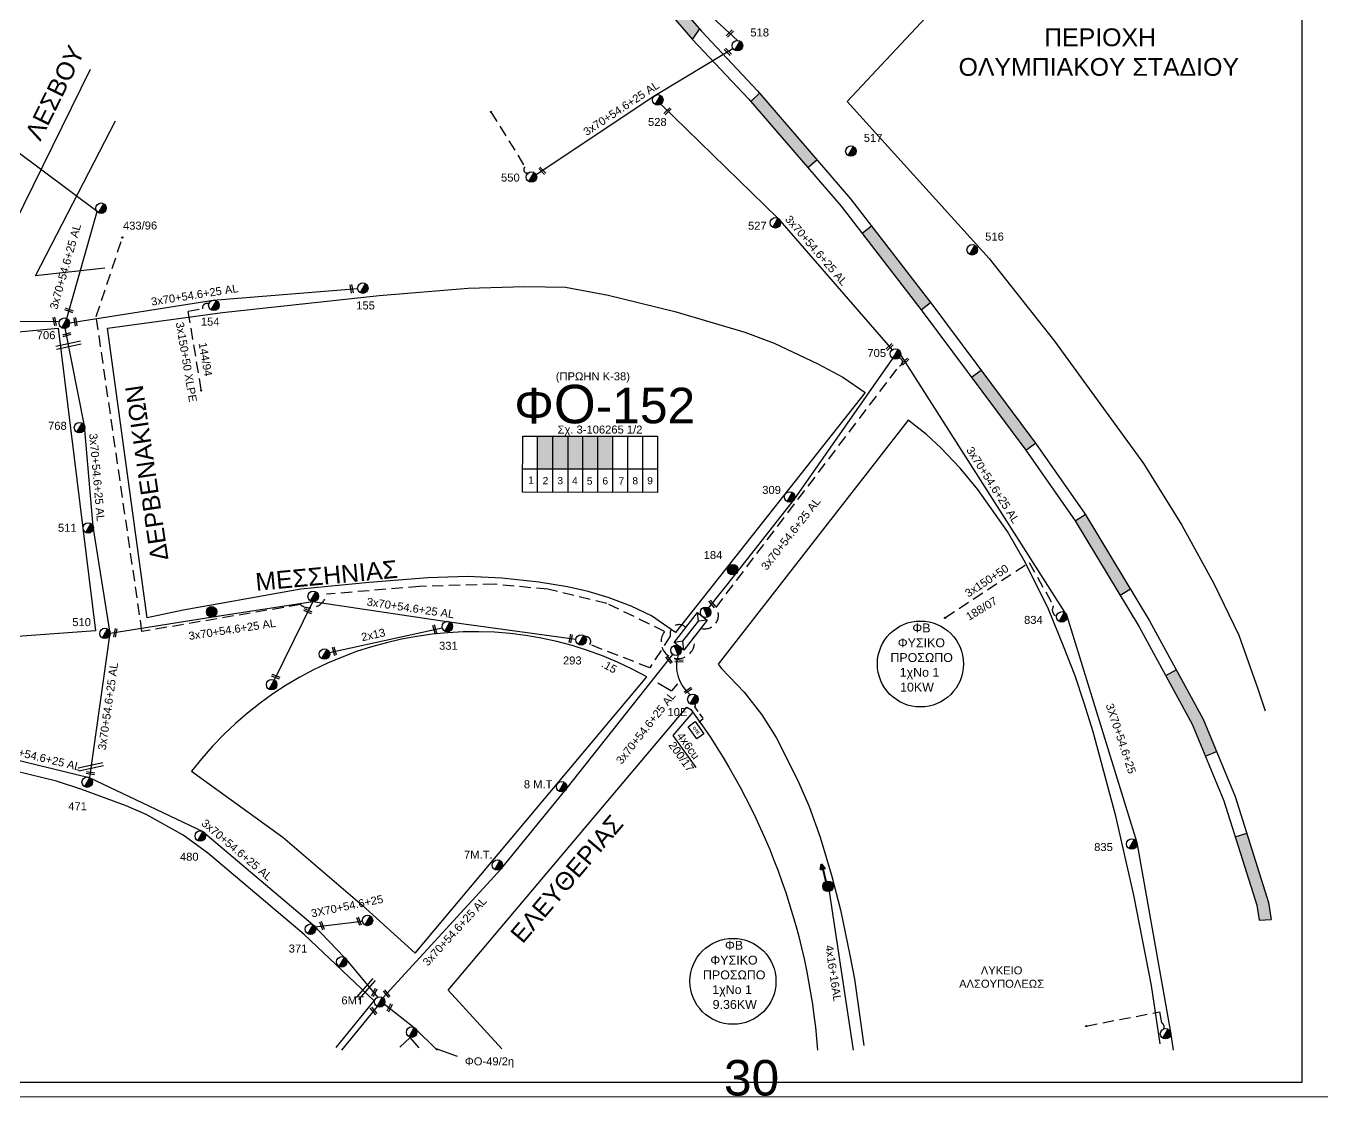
# Model space of a CAD drawing. Header units: millimetres. Extents: x 864 to 3062, y 833 to 2619.
# Drawn here: x 2609.6 to 2901.2, y 841.5 to 1082.6 of the extents above; entities that cross this region are included whole.
import ezdxf
from ezdxf.enums import TextEntityAlignment as Align

# ---------------------------------------------------------------- set-up
doc = ezdxf.new("R2010")
doc.units = ezdxf.units.MM
doc.linetypes.add('DASHED', pattern=[19.05, 12.7, -6.35])
for name, color, linetype, lineweight in [('.15AL', 7, 'Continuous', 30), ('2x13', 7, 'Continuous', 30), ('3x150+35', 7, 'DASHED', 30), ('3x150+50', 7, 'Continuous', 30), ('3x150+50 XLPE', 7, 'SYN_LINE', 30), ('3x70+54.6+25 AL', 7, 'SYN_LINE', 30), ('4x16+16AL', 7, 'Continuous', 30), ('4x50+16AL', 7, 'Continuous', 30), ('text διευθύνσεων', 250, 'Continuous', 30), ('Υπόβαθρο ΔΕΗ', 7, 'Continuous', 30)]:
    doc.layers.add(name, color=color, linetype=linetype, lineweight=lineweight)
for name, color, linetype in [('Pillar OTE', 7, 'Continuous'), ('TEXT ΚΑΛΩΔΙΩΝ', 7, 'Continuous'), ('Άγνωστα', 7, 'Continuous'), ('ΑΓΝΩΣΤΟ ΕΝΑΕΡΙΟ ΚΑΛΩΔΙΟ', 7, 'Continuous'), ('ΑΓΝΩΣΤΟ ΥΠΟΓΕΙΟ ΚΑΛΩΔΙΟ', 7, 'DASHED'), ('Επίτονοι', 7, 'Continuous'), ('Επιγραφές - Σχήματα', 7, 'Continuous'), ('Καλώδια ΧΤ   3x150AL+50CU', 7, 'DASHED'), ('Μηχανική τομή', 7, 'Continuous'), ('Στύλος Ξύλινος', 7, 'Continuous'), ('Στύλος Ξύλινος @ 1', 7, 'Continuous'), ('Στύλος ΦΜ', 7, 'Continuous'), ('Στύλος ΦΜ @ 1', 7, 'Continuous'), ('Συνδέσεις', 7, 'Continuous'), ('Συνεστραμμένα ΧΤ   3x70+54.6+25 AL', 7, 'SYN_LINE'), ('Τομή', 7, 'Continuous'), ('Υποσταθμός εναέριος 2 στύλων', 7, 'Continuous'), ('Υποσταθμός πόλεως', 7, 'Continuous'), ('Υπόγεια καλώδια Παροχών ΧΤ   .15', 7, 'DASHED'), ('Υπόγεια καλώδια Παροχών ΧΤ   4x50AL', 7, 'DASHED'), ('Υπόγεια καλώδια Παροχών ΧΤ   4x6', 7, 'DASHED')]:
    doc.layers.add(name, color=color, linetype=linetype)
doc.styles.add('arial', font='arial.ttf')
doc.styles.get("Standard").update_dxf_attribs({"font": 'arial.ttf'})
doc.linetypes.add('SYN_LINE', pattern='A,0.5,-0.0001,["/\\/\\/\\/",Standard,S=0.1,R=0,X=0,Y=-0.05],-0.25', length=0.7501)
doc.dimstyles.new('ISO-25', dxfattribs={"dimtxt": 2.5, "dimasz": 2.5, "dimexe": 1.25, "dimexo": 0.625, "dimtad": 1, "dimtxsty": 'Standard', "dimcen": 2.5, "dimadec": 0, "dimazin": 0, "dimtfac": 1, "dimtmove": 0, "dimatfit": 3, "dimfxl": 1, "dimarcsym": 0})

# ---------------------------------------------------------------- blocks, each defined once
blk = doc.blocks.new('ΥΠΑΡΧΩΝ ΞΥΛΙΝΟΣ ΣΤΥΛΟΣ')
at = {"layer": 'Στύλος Ξύλινος'}
h = blk.add_hatch(color=7, dxfattribs=at)
h.paths.add_polyline_path([(-2.62, 0, 0.270008), (-1.29, -2.28), (1.3, 2.27, 0.576266)])
h.paths.add_polyline_path([(-1.29, -2.28, 0.574793), (2.62, 0, 0.268822), (1.3, 2.27)])
at = {"layer": 'Στύλος Ξύλινος', "color": 7}
blk.add_line((-1.29, -2.28), (1.3, 2.27), dxfattribs=at)
blk.add_circle((0, 0), 2.62, dxfattribs=at)
at = {"layer": 'Στύλος Ξύλινος', "flags": 4}
for tag, p in [('ΑΡΙΘΜΟΣ', (-4.91, 8.6)), ('ΤΥΠΟΣ', (-4.85, 3.39))]:
    blk.add_attdef(tag, p, '', height=4, dxfattribs=at)
blk = doc.blocks.new('ΥΠΑΡΧΩΝ ΤΣΙΜΕΝΤΕΝΙΟΣ ΣΤΥΛΟΣ')
at = {"layer": 'Στύλος ΦΜ'}
blk.add_hatch(color=7, dxfattribs=at).paths.add_polyline_path([(-1.29, -2.28, 0.574793), (2.62, 0, 0.268822), (1.3, 2.27)])
at = {"layer": 'Στύλος ΦΜ', "color": 7}
blk.add_line((-1.29, -2.28), (1.3, 2.27), dxfattribs=at)
blk.add_circle((0, 0), 2.62, dxfattribs=at)
at = {"layer": 'Στύλος ΦΜ', "flags": 4}
for tag, p in [('ΤΥΠΟΣ', (-4.91, 3.03)), ('ΑΡΙΘΜΟΣ', (-4.68, 8.05))]:
    blk.add_attdef(tag, p, '', height=4, dxfattribs=at)
blk = doc.blocks.new('ΥΠΟΣΤΑΘΜΟΣ ΕΝΑΕΡΙΟΣ ΕΠΙ 2 ΣΤΥΛΩΝ')
at = {"layer": 'Υποσταθμός εναέριος 2 στύλων', "linetype": 'Continuous'}
for points in [[(-11.97, -2.11, 0.574793), (-8.45, -0.07, 0.268822), (-9.64, 1.98)], [(9.68, -2.15, 0.574793), (13.19, -0.1, 0.268822), (12.01, 1.95)]]:
    blk.add_hatch(color=256, dxfattribs=at).paths.add_polyline_path(points)
for p, q in [((-11.97, -2.11), (-9.64, 1.98)), ((9.68, -2.15), (12.01, 1.95))]:
    blk.add_line(p, q, dxfattribs=at)
for centre in [(-10.81, -0.07), (10.84, -0.1)]:
    blk.add_circle(centre, 2.36, dxfattribs=at)
at = {"layer": 'Υποσταθμός πόλεως', "linetype": 'Continuous', "ltscale": 40}
blk.add_lwpolyline([(-8.57, 2.82), (8.57, 2.82), (8.57, -2.82), (-8.57, -2.82)], close=True, dxfattribs=at)
for points in [[(-5.75, 0), (-8.57, 2.82)], [(-8.57, -2.82), (-5.75, 0)], [(-5.75, 0), (5.75, 0)], [(5.75, 0), (8.57, 2.82)], [(8.57, -2.82), (5.75, 0)]]:
    blk.add_lwpolyline(points, dxfattribs=at)
at = {"layer": 'Υποσταθμός εναέριος 2 στύλων', "ltscale": 40, "flags": 1}
for tag, p in [('ΜΕΤΑΣΧΗΜΑΤΙΣΜΟΣ', (14.09, 2.51)), ('ΙΣΧΥΣ', (14.07, -0.28)), ('ΑΡΙΘΜΟΣ', (14.19, -3))]:
    blk.add_attdef(tag, p, '', height=1.8, dxfattribs=at)
blk = doc.blocks.new('ΜΗΧΑΝΙΚΗ ΤΟΜΗ')
at = {"layer": 'Μηχανική τομή', "ltscale": 40}
for p, q in [((-1.9, 0.8), (5.7, 0.8)), ((-1.9, -0.8), (5.7, -0.8))]:
    blk.add_line(p, q, dxfattribs=at)
blk = doc.blocks.new('ΤΟΜΗ')
at = {"layer": 'Τομή', "ltscale": 40}
for p, q in [((-5.7, 0), (17.1, 0)), ((-5.7, -2.8), (17.1, -2.8))]:
    blk.add_line(p, q, dxfattribs=at)
blk = doc.blocks.new('ΕΠΙΤΟΝΟΣ')
at = {"layer": 'Επίτονοι', "lineweight": 40, "ltscale": 40}
blk.add_hatch(color=256, dxfattribs=at).paths.add_polyline_path([(-1.13, 6.47), (0, 9.1), (1.13, 6.47)])
for p, q in [((-1.13, 6.47), (0, 9.1)), ((0, 9.1), (1.13, 6.47)), ((1.13, 6.47), (-1.13, 6.47)), ((-1.13, 6.47), (0, 6.47)), ((0, 6.47), (0, 0))]:
    blk.add_line(p, q, dxfattribs=at)
blk = doc.blocks.new('_ΣΥΝΔΕΣΗ')
at = {"layer": 'Συνδέσεις', "linetype": 'SYN_LINE', "ltscale": 40}
blk.add_hatch(color=256, dxfattribs=at).paths.add_polyline_path([(0.5, 0, 1), (-0.5, 0, 1)])
at = {"layer": 'Συνδέσεις'}
blk.add_circle((0, 0), 0.5, dxfattribs=at)
blk = doc.blocks.new('PILLAR ΟΤΕ')
at = {"layer": 'Pillar OTE', "ltscale": 40}
blk.add_lwpolyline([(-3.31, 2.02), (3.39, 2.02), (3.39, -1.99), (-3.31, -1.99)], close=True, dxfattribs=at)
at = {"layer": 'Pillar OTE', "insert": (-1.81, 0.71), "char_height": 1.3575, "width": 109.961, "attachment_point": 1}
blk.add_mtext('{\\fArial|b1|i0|c161|p34;OTE}', dxfattribs=at)

msp = doc.modelspace()

# ---------------------------------------------------------------- hatches: boundary and pattern name
at = {"layer": 'Καλώδια ΧΤ   3x150AL+50CU', "linetype": 'DASHED', "lineweight": -3, "ltscale": 0.2}
h = msp.add_hatch(color=2, dxfattribs=at)
h.dxf.hatch_style = 1
h.paths.add_polyline_path([(2728.1, 990.3), (2724.66, 990.3), (2724.66, 982.94), (2728.1, 982.93)])
h = msp.add_hatch(color=27, dxfattribs=at)
h.dxf.hatch_style = 1
h.paths.add_polyline_path([(2728.1, 982.93), (2731.54, 982.93), (2731.54, 990.3), (2728.1, 990.3)])
h = msp.add_hatch(color=5, dxfattribs=at)
h.dxf.hatch_style = 1
h.paths.add_polyline_path([(2734.84, 990.3), (2731.54, 990.3), (2731.54, 982.93), (2734.84, 982.93)])
h = msp.add_hatch(color=1, dxfattribs=at)
h.dxf.hatch_style = 1
h.paths.add_polyline_path([(2738.14, 990.29), (2734.84, 990.29), (2734.84, 982.93), (2738.14, 982.92)])
h = msp.add_hatch(color=6, dxfattribs=at)
h.dxf.hatch_style = 1
h.paths.add_polyline_path([(2741.52, 990.29), (2738.23, 990.29), (2738.23, 982.92), (2741.52, 982.92)])
at = {"layer": 'Υπόβαθρο ΔΕΗ', "lineweight": -3}
h = msp.add_hatch(color=256, dxfattribs=at)
h.paths.add_polyline_path([(2774.62, 1067.48), (2772.65, 1065.63), (2785.49, 1050.73), (2787.54, 1052.5)])
h.paths.add_polyline_path([(2759.55, 1079.59), (2761.11, 1081.91), (2748.11, 1096.96), (2746.07, 1095.19)])
h.paths.add_polyline_path([(2724.55, 1124.05), (2722.66, 1126.22), (2720.62, 1124.44), (2722.51, 1122.27), (2733.55, 1109.7), (2735.59, 1111.49)])
h.paths.add_polyline_path([(2707.69, 1139.15), (2709.75, 1140.9), (2696.96, 1155.9), (2696.92, 1155.94), (2694.94, 1154.1)])
h.paths.add_polyline_path([(2670.93, 1185.64), (2667.88, 1185.09), (2681.13, 1168.97), (2683.23, 1170.69), (2683.17, 1170.75)])
h = msp.add_hatch(color=256, dxfattribs=at)
h.paths.add_polyline_path([(2847.9, 972.62), (2845.59, 971.22), (2855.72, 954.49), (2858.04, 955.89)])
h.paths.add_polyline_path([(2824.45, 1005.14), (2822.28, 1003.53), (2834.49, 987.13), (2836.66, 988.74)])
h.paths.add_polyline_path([(2799.82, 1037.61), (2797.68, 1035.96), (2810.97, 1018.72), (2813.11, 1020.37)])
h = msp.add_hatch(color=256, dxfattribs=at)
h.paths.add_polyline_path([(2886.48, 884.75), (2886.99, 881.36), (2889.7, 881.52), (2889.12, 885.36), (2884.2, 900.95), (2881.62, 900.13)])
h.paths.add_polyline_path([(2871.97, 925.44), (2874.93, 918.26), (2877.43, 919.29), (2874.42, 926.6), (2868.37, 937.71), (2866, 936.42)])

# ---------------------------------------------------------------- linework, layer by layer
at = {"layer": '.15AL', "color": 27, "linetype": 'DASHED', "lineweight": -3, "ltscale": 0.2}
msp.add_lwpolyline([(2758, 947.25, 0.774205), (2754.55, 945.26), (2749.91, 938.16), (2736.41, 943.39, 0.673563), (2735.41, 945.15, -0.847949)], format="xyb", dxfattribs=at)
at = {"lineweight": -3, "ltscale": 0.2}
for centre in [(2810.8, 939.01), (2768.64, 867.59)]:
    msp.add_circle(centre, 9.67, dxfattribs=at)
at = {"layer": '2x13', "color": 27, "lineweight": -3, "ltscale": 0.2}
msp.add_lwpolyline([(2677.88, 941.57), (2703.23, 947.18)], dxfattribs=at)
at = {"layer": '3x150+35', "color": 1, "linetype": 'DASHED', "lineweight": -3, "ltscale": 0.2}
msp.add_lwpolyline([(2761.41, 947.05, 0.709909), (2764.83, 951.75), (2806.09, 1006.11, 0.871657), (2805.92, 1007.86, 12886.859067)], format="xyb", dxfattribs=at)
at = {"layer": '3x150+50', "color": 6, "linetype": 'DASHED', "lineweight": -3, "ltscale": 0.2}
msp.add_lwpolyline([(2816.33, 949.4), (2835.26, 961.87), (2840.75, 952.07, 0.468784), (2841.42, 949.73, 0.954167)], format="xyb", dxfattribs=at)
at = {"layer": '3x150+50 XLPE', "color": 133, "linetype": 'DASHED', "lineweight": -3, "ltscale": 0.2}
msp.add_lwpolyline([(2649.05, 1000.78), (2646.08, 1018.42), (2649.31, 1018.96, -0.619201), (2650.73, 1020.03, 14.013349)], format="xyb", dxfattribs=at)
at = {"layer": '3x70+54.6+25 AL', "color": 1, "linetype": 'SYN_LINE', "lineweight": -3, "ltscale": 15}
for points in [[(2724.35, 1049.14), (2751.06, 1066.94), (2768.64, 1077.55)], [(2752.43, 1065.02), (2778.76, 1039.32), (2804.42, 1009.68)], [(2504.84, 925.4), (2535.98, 925.75), (2566.67, 923.76), (2598.15, 919.71), (2623.85, 913.49), (2649.4, 901.31), (2674.18, 880.34), (2681.22, 872.98), (2688.68, 864.01)]]:
    msp.add_lwpolyline(points, dxfattribs=at)
at = {"layer": '3x70+54.6+25 AL', "color": 133, "linetype": 'SYN_LINE', "lineweight": -3, "ltscale": 15}
for points in [[(2618.82, 1016.73), (2625.61, 1040.81), (2607.24, 1054.54)], [(2619.41, 1015.8), (2651.75, 1020.91), (2684.2, 1023.51)], [(2617.11, 1016.05), (2595.55, 1015.92), (2577.57, 1013.59), (2561.37, 1012.22), (2539.9, 1010.55), (2518.12, 1007.65), (2494.9, 1004.56)]]:
    msp.add_lwpolyline(points, dxfattribs=at)
at = {"layer": '3x70+54.6+25 AL', "color": 27, "linetype": 'SYN_LINE', "lineweight": -3, "ltscale": 15}
for points in [[(2623.97, 913.43), (2628.55, 945.91), (2624.75, 969.97), (2622.77, 992.58), (2618.46, 1014.55)], [(2628.55, 945.91), (2651.61, 949.62), (2674.15, 953.06), (2704.24, 948.6), (2733.32, 944.58)], [(2674.15, 953.06), (2665.46, 935.38)]]:
    msp.add_lwpolyline(points, dxfattribs=at)
at = {"layer": '3x70+54.6+25 AL', "color": 6, "linetype": 'SYN_LINE', "lineweight": -3, "ltscale": 15}
for points in [[(2763.15, 951.6), (2769.6, 959.66), (2782.45, 976.07), (2804.61, 1007.76)], [(2806.35, 1008.55), (2843.74, 949.88), (2859.49, 898.81), (2867.08, 856.11), (2867.69, 852.11)]]:
    msp.add_lwpolyline(points, dxfattribs=at)
at = {"layer": '3x70+54.6+25 AL', "color": 2, "linetype": 'SYN_LINE', "lineweight": -3, "ltscale": 15}
for points in [[(2689.91, 863.87), (2716.55, 892.98), (2731.12, 910.82), (2755.1, 941.17)], [(2688.59, 861.92), (2680.55, 852.11)]]:
    msp.add_lwpolyline(points, dxfattribs=at)
at = {"layer": '3x70+54.6+25 AL', "color": 1, "linetype": 'SYN_LINE', "lineweight": -3, "ltscale": 10}
msp.add_lwpolyline([(2674.64, 879.86), (2685.26, 881.15)], dxfattribs=at)
at = {"layer": '4x16+16AL', "color": 2, "lineweight": -3, "ltscale": 0.2}
msp.add_lwpolyline([(2790.27, 887.82), (2795.67, 852.11)], dxfattribs=at)
at = {"layer": '4x50+16AL', "color": 1, "lineweight": -3, "ltscale": 0.2}
msp.add_lwpolyline([(2769.66, 1079.33), (2742.6, 1104.28), (2716.05, 1124.72), (2687.34, 1144.34), (2657.54, 1167.67), (2627.54, 1192)], dxfattribs=at)
at = {"layer": 'Pillar OTE', "lineweight": -3, "ltscale": 40}
for points in [[(2721.33, 977.66), (2721.34, 990.3), (2751.67, 990.3), (2751.67, 977.63), (2721.33, 977.66)], [(2724.66, 977.65), (2724.66, 990.3)], [(2728.1, 977.65), (2728.1, 990.3)], [(2731.54, 977.65), (2731.54, 990.3)], [(2734.84, 977.64), (2734.84, 990.3)], [(2738.23, 977.64), (2738.23, 990.3)], [(2741.62, 977.64), (2741.62, 990.3)], [(2744.96, 977.63), (2744.96, 990.3)], [(2748.35, 977.63), (2748.35, 990.3)], [(2721.33, 982.94), (2751.67, 982.91)]]:
    msp.add_lwpolyline(points, dxfattribs=at)
at = {"layer": 'ΑΓΝΩΣΤΟ ΕΝΑΕΡΙΟ ΚΑΛΩΔΙΟ', "color": 27, "lineweight": -3, "ltscale": 0.2}
msp.add_lwpolyline([(2690.25, 862.47), (2696.95, 857.17), (2702.08, 852.11)], dxfattribs=at)
at = {"layer": 'ΑΓΝΩΣΤΟ ΥΠΟΓΕΙΟ ΚΑΛΩΔΙΟ', "color": 1, "linetype": 'DASHED', "lineweight": -3, "ltscale": 0.2}
msp.add_lwpolyline([(2714.19, 1063.25), (2721.86, 1050.87, 0.899197), (2722.67, 1049.58, 1297.398861)], format="xyb", dxfattribs=at)
at = {"layer": 'ΑΓΝΩΣΤΟ ΥΠΟΓΕΙΟ ΚΑΛΩΔΙΟ', "color": 5, "linetype": 'DASHED', "lineweight": -3, "ltscale": 0.2}
msp.add_lwpolyline([(2759.87, 945.06, -1.640612), (2753.27, 946.34), (2740.25, 952.64), (2726.98, 955.83), (2714.91, 956.95), (2698.16, 956.47), (2677.21, 954.7, -0.552676), (2671.33, 952.36), (2635.7, 946.32), (2625.42, 1017.18), (2631.29, 1034.99)], format="xyb", dxfattribs=at)
at = {"layer": 'ΑΓΝΩΣΤΟ ΥΠΟΓΕΙΟ ΚΑΛΩΔΙΟ', "color": 6, "linetype": 'DASHED', "lineweight": -3, "ltscale": 0.2}
msp.add_lwpolyline([(2848.09, 857.53), (2864.6, 860.73), (2865.02, 858.27, -0.429761), (2865.54, 856.89, -11.761612)], format="xyb", dxfattribs=at)
at = {"layer": 'Επιγραφές - Σχήματα', "lineweight": -3}
msp.add_lwpolyline([(863.7, 1860.67), (3062.46, 1860.7), (3062.47, 841.56), (863.7, 841.54)], close=True, dxfattribs=at)
at = {"layer": 'Συνεστραμμένα ΧΤ   3x70+54.6+25 AL', "linetype": 'SYN_LINE', "lineweight": -2, "ltscale": 10}
msp.add_arc((2764.42, 938.6), 8.48, 163.5461, 230.3627, dxfattribs=at)
at = {"layer": 'Υπόβαθρο ΔΕΗ', "lineweight": -3}
for points in [[(895.62, 1848.12), (2896.63, 1848.12), (2896.63, 844.79), (895.62, 844.79)], [(2798.38, 1000.11), (2755.75, 946.06), (2750.28, 949.82), (2745.74, 952.03), (2740.77, 953.9), (2736.09, 955.35), (2731.42, 956.36), (2724.96, 957.4), (2716.67, 958.32), (2709.02, 958.7), (2699.98, 958.39), (2686.79, 957.31), (2671.44, 955.88), (2654.29, 952.8), (2644.93, 951.12), (2636.85, 949.36), (2627.92, 1014.59), (2653.84, 1018.14), (2689.05, 1021.92), (2709.11, 1023.59), (2721.85, 1023.99), (2731, 1023.79), (2740.53, 1022.05), (2747.3, 1020.36), (2755.54, 1018.31), (2771.28, 1013.69), (2777.94, 1011.21), (2787.7, 1006.59), (2793.39, 1003.58)], [(2495.99, 1003.52), (2616.82, 1014.59), (2625.26, 946.45), (2504.56, 937.66)]]:
    msp.add_lwpolyline(points, close=True, dxfattribs=at)
for points in [[(2608.55, 1260.93), (2620.65, 1244.57), (2632.12, 1229.29), (2643.65, 1215.22), (2658.08, 1200.1), (2669.93, 1186.85), (2683.17, 1170.75), (2696.96, 1155.9), (2713.12, 1136.94), (2719.3, 1130.07), (2724.55, 1124.05), (2738.56, 1108.11), (2747.64, 1097.51), (2761.55, 1081.4), (2774.16, 1068.02), (2795.1, 1043.73), (2813.61, 1019.72), (2836.68, 988.71), (2847.86, 972.69), (2862.36, 948.75), (2874.42, 926.6), (2881.61, 909.15), (2889.12, 885.36), (2889.7, 881.52)], [(2606.48, 1259.19), (2618.48, 1242.95), (2629.99, 1227.62), (2641.62, 1213.42), (2656.1, 1198.27), (2667.88, 1185.09), (2681.13, 1168.97), (2694.94, 1154.1), (2711.09, 1135.16), (2717.28, 1128.28), (2722.51, 1122.27), (2736.51, 1106.34), (2745.59, 1095.74), (2759.55, 1079.59), (2772.15, 1066.21), (2793, 1042.02), (2811.45, 1018.09), (2834.49, 987.13), (2845.59, 971.22), (2860.02, 947.4), (2871.97, 925.44), (2879.06, 908.22), (2886.48, 884.75), (2886.99, 881.36)], [(2888.2, 1165.95), (2794.3, 1065.62), (2826.27, 1030.28), (2840.96, 1011.64), (2860.99, 984.15), (2869.61, 970.27), (2876.79, 957.13), (2882.41, 945.53), (2886.74, 933.38), (2888.33, 928.45)], [(2759.55, 1079.59), (2761.11, 1081.91)], [(2624.08, 1072.81), (2600.53, 1025.03), (2494.51, 1014.44), (2490.1, 1049.12)], [(2772.65, 1065.63), (2774.64, 1067.51)], [(2627.35, 1028.1), (2611.75, 1026.35), (2629.78, 1061.26)], [(2785.49, 1050.73), (2787.54, 1052.5)], [(2797.68, 1035.96), (2799.82, 1037.61)], [(2810.97, 1018.72), (2813.11, 1020.37)], [(2822.28, 1003.53), (2824.45, 1005.14)], [(2864.74, 853.53), (2862.76, 866.66), (2858.84, 887), (2854.77, 904.76), (2849.63, 923.73), (2847.62, 930.18), (2845.62, 936.33), (2843, 943.04), (2839.59, 951.32), (2834.47, 961.79), (2830.38, 968.86), (2823.74, 978.29), (2819.73, 983.1), (2815.36, 987.66), (2812.19, 990.65), (2808.04, 993.86), (2765.32, 938.99), (2765.54, 938.65), (2766.04, 938.02), (2771.15, 932.67), (2775.11, 927.56), (2778.33, 922.5), (2780.25, 918.77), (2783.49, 912.25), (2785.79, 906.97), (2788.25, 900.02), (2790.82, 891.51), (2792.81, 883.69), (2794.97, 873.13), (2796, 868.11), (2798.08, 853.17)], [(2834.49, 987.13), (2836.66, 988.74)], [(2845.59, 971.22), (2847.9, 972.62)], [(2855.72, 954.49), (2858.04, 955.89)], [(2866, 936.42), (2868.37, 937.71)], [(2679.41, 852.67), (2687.95, 863.21), (2672.21, 878.15), (2650.41, 896.53), (2645, 900.46), (2636.68, 905.15), (2632.16, 907.11), (2622.19, 910.73), (2616.47, 912.6), (2604.18, 915.67), (2593.92, 917.51), (2582.51, 919.19), (2572.67, 920.52), (2554.42, 922.09), (2536.5, 923.19), (2506.71, 923.02), (2514.29, 860.92), (2533.36, 858.26), (2553.46, 854.66), (2564.34, 852.02)], [(2874.93, 918.26), (2877.43, 919.29)], [(2881.62, 900.13), (2884.2, 900.95)], [(2886.99, 881.36), (2889.7, 881.52)], [(2698.08, 852.6), (2696.04, 854.93), (2693.69, 852.74)]]:
    msp.add_lwpolyline(points, dxfattribs=at)
msp.add_lwpolyline([(2646.83, 914.85), (2667.39, 900.02), (2685.21, 884.75), (2697.18, 873.91), (2749.28, 936.15, 0.372608)], format="xyb", close=True, dxfattribs=at)
msp.add_lwpolyline([(2716.63, 852.41), (2704.61, 865.59), (2758.28, 929.29), (2759.17, 928.78, -0.140171), (2787.66, 852.12)], format="xyb", dxfattribs=at)
at = {"layer": 'Υπόβαθρο ΔΕΗ', "lineweight": -3, "ltscale": 0.1}
msp.add_lwpolyline([(2755.09, 922.95), (2760.3, 915.73)], dxfattribs=at)
at = {"layer": 'Υπόγεια καλώδια Παροχών ΧΤ   4x6', "linetype": 'DASHED', "lineweight": -2, "ltscale": 0.1}
msp.add_lwpolyline([(2760.04, 929.96, -0.644533), (2759.99, 929.37), (2761.94, 926.64), (2760.53, 925.48)], format="xyb", dxfattribs=at)

# ---------------------------------------------------------------- block references
at = {"layer": 'Pillar OTE', "xscale": 0.4999999999999999, "yscale": 0.4999999999999999, "zscale": 0.4999999999999999, "rotation": 305.7987570718001}
msp.add_blockref('PILLAR ΟΤΕ', (2760.31, 924.1), dxfattribs=at)
at = {"layer": 'Επίτονοι', "lineweight": -3, "xscale": 0.449999999999818, "yscale": 0.449999999999818, "zscale": 0.449999999999818, "rotation": 13.55235825714221}
msp.add_blockref('ΕΠΙΤΟΝΟΣ', (2789.54, 890.04), dxfattribs=at)
at = {"layer": 'Μηχανική τομή', "lineweight": -3, "zscale": 0.4999999999999997}
for p, xscale, yscale, rotation in [((2767.6, 1080.57), 0.2499999999999466, 0.2499999999999466, 45.62371269363431), ((2767.82, 1076.44), 0.2499999999999467, 0.2499999999999467, 134.4519978221392), ((2753.57, 1063.09), 0.2499999999999466, 0.2499999999999466, 43.16723090212081), ((2726.08, 1049.65), 0.2499999999999467, 0.2499999999999467, 134.4519978221392), ((2682.71, 1023.88), 0.2499999999999467, 0.2499999999999467, 280.6565382821616), ((2619.77, 1018.41), 0.2499999999999467, 0.2499999999999467, 160.124046970283), ((2615.94, 1016.54), 0.2499999999999467, 0.2499999999999467, 280.6565382821616), ((2620.62, 1016.48), 0.2499999999999467, 0.2499999999999467, 280.6565382821616), ((2619.22, 1013.22), 0.2499999999999467, 0.2499999999999467, 194.8730244564427), ((2803.5, 1010.03), 0.2499999999999466, 0.2499999999999466, 43.16723090212081), ((2806.99, 1006.75), 0.2499999999999466, 0.2499999999999466, 43.16723090212081), ((2673.49, 950.66), 0.2499999999999467, 0.2499999999999467, 157.5159242106874), ((2763.63, 952.89), 0.2499999999999467, 0.2499999999999467, 309.7733434149249), ((2701.71, 946.37), 0.2499999999999467, 0.2499999999999467, 106.8929021845516), ((2629.67, 945.57), 0.2499999999999467, 0.2499999999999467, 78.49212851621947), ((2732.1, 944.25), 0.2499999999999467, 0.2499999999999467, 78.49212851621947), ((2679.16, 941.38), 0.2499999999999467, 0.2499999999999467, 106.8929021845516), ((2753.91, 940.34), 0.2499999999999467, 0.2499999999999467, 309.7733434149249), ((2756.02, 939.76), 0.2499999999999467, 0.2499999999999467, 356.8709078685056), ((2666.24, 935.93), 0.2499999999999467, 0.2499999999999467, 157.5159242106874), ((2758.18, 932.86), 0.2499999999999467, 0.2499999999999467, 33.7858043690972), ((2624.58, 914.34), 0.2499999999999467, 0.2499999999999467, 171.9615073041123), ((2675.97, 880.59), 0.2499999999999466, 0.2499999999999466, 290.8981937368731), ((2684.31, 881.6), 0.2499999999999467, 0.2499999999999467, 290.8981937368731), ((2688.14, 865.45), 0.2499999999999466, 0.2499999999999466, 243.9360474601111), ((2690.41, 865.15), 0.2499999999999467, 0.2499999999999467, 309.7733434149249), ((2687.45, 861.28), 0.2499999999999467, 0.2499999999999467, 309.7733434149249), ((2691.61, 862.03), 0.2499999999999467, 0.2499999999999467, 243.9360474601111)]:
    msp.add_blockref('ΜΗΧΑΝΙΚΗ ΤΟΜΗ', p, dxfattribs=dict(at, xscale=xscale, yscale=yscale, rotation=rotation))
at = {"layer": 'Στύλος Ξύλινος @ 1', "lineweight": -3, "ltscale": 40}
ref = msp.add_blockref('ΥΠΑΡΧΩΝ ΞΥΛΙΝΟΣ ΣΤΥΛΟΣ', (2768.57, 960.23), dxfattribs=dict(at, xscale=0.4499999999998181, yscale=0.4499999999998181, zscale=0.4499999999998181))
ref.add_attrib('ΤΥΠΟΣ', '184', (2762.05, 962.63), dxfattribs={"layer": 'Στύλος Ξύλινος', "height": 1.8, "flags": 4})
at = {"layer": 'Στύλος Ξύλινος @ 1', "lineweight": -3, "ltscale": 40, "xscale": 0.4499999999998181, "yscale": 0.4499999999998181, "zscale": 0.4499999999998181}
for p in [(2651.36, 950.77), (2651.36, 950.77), (2790.01, 888.97)]:
    msp.add_blockref('ΥΠΑΡΧΩΝ ΞΥΛΙΝΟΣ ΣΤΥΛΟΣ', p, dxfattribs=at)
at = {"layer": 'Στύλος ΦΜ @ 1', "lineweight": -3, "ltscale": 40}
ref = msp.add_blockref('ΥΠΑΡΧΩΝ ΤΣΙΜΕΝΤΕΝΙΟΣ ΣΤΥΛΟΣ', (2769.65, 1078.16), dxfattribs=dict(at, xscale=0.449999999999818, yscale=0.449999999999818, zscale=0.449999999999818))
ref.add_attrib('ΤΥΠΟΣ', '518', (2772.56, 1080.24), dxfattribs={"layer": 'Στύλος ΦΜ', "height": 1.8, "flags": 4})
ref = msp.add_blockref('ΥΠΑΡΧΩΝ ΤΣΙΜΕΝΤΕΝΙΟΣ ΣΤΥΛΟΣ', (2751.73, 1065.97), dxfattribs=dict(at, xscale=0.449999999999818, yscale=0.449999999999818, zscale=0.449999999999818))
ref.add_attrib('ΤΥΠΟΣ', '528', (2749.53, 1060.09), dxfattribs={"layer": 'Στύλος ΦΜ', "height": 1.8, "flags": 4})
ref = msp.add_blockref('ΥΠΑΡΧΩΝ ΤΣΙΜΕΝΤΕΝΙΟΣ ΣΤΥΛΟΣ', (2795.16, 1054.44), dxfattribs=dict(at, xscale=0.4499999999998181, yscale=0.4499999999998181, zscale=0.4499999999998181))
ref.add_attrib('ΤΥΠΟΣ', '517', (2798.07, 1056.52), dxfattribs={"layer": 'Στύλος ΦΜ', "height": 1.8, "flags": 4})
ref = msp.add_blockref('ΥΠΑΡΧΩΝ ΤΣΙΜΕΝΤΕΝΙΟΣ ΣΤΥΛΟΣ', (2723.31, 1048.59), dxfattribs=dict(at, xscale=0.449999999999818, yscale=0.449999999999818, zscale=0.449999999999818))
ref.add_attrib('ΤΥΠΟΣ', '550', (2716.47, 1047.58), dxfattribs={"layer": 'Στύλος ΦΜ', "height": 1.8, "flags": 4})
at = {"layer": 'Στύλος ΦΜ @ 1', "lineweight": -3, "ltscale": 40, "xscale": 0.4499999999998181, "yscale": 0.4499999999998181, "zscale": 0.4499999999998181}
for p in [(2626.5, 1041.58), (2674.21, 954.23), (2676.75, 941.24), (2664.87, 934.36), (2686.43, 881.29), (2680.64, 871.96), (2696.37, 856.15), (2865.95, 855.79)]:
    msp.add_blockref('ΥΠΑΡΧΩΝ ΤΣΙΜΕΝΤΕΝΙΟΣ ΣΤΥΛΟΣ', p, dxfattribs=at)
at = {"layer": 'Στύλος ΦΜ @ 1', "lineweight": -3, "ltscale": 40}
ref = msp.add_blockref('ΥΠΑΡΧΩΝ ΤΣΙΜΕΝΤΕΝΙΟΣ ΣΤΥΛΟΣ', (2778.18, 1038.3), dxfattribs=dict(at, xscale=0.449999999999818, yscale=0.449999999999818, zscale=0.449999999999818))
ref.add_attrib('ΤΥΠΟΣ', '527', (2772.02, 1036.74), dxfattribs={"layer": 'Στύλος ΦΜ', "height": 1.8, "flags": 4})
ref = msp.add_blockref('ΥΠΑΡΧΩΝ ΤΣΙΜΕΝΤΕΝΙΟΣ ΣΤΥΛΟΣ', (2822.45, 1032.22), dxfattribs=dict(at, xscale=0.4499999999998181, yscale=0.4499999999998181, zscale=0.4499999999998181))
ref.add_attrib('ΤΥΠΟΣ', '516', (2825.37, 1034.3), dxfattribs={"layer": 'Στύλος ΦΜ', "height": 1.8, "flags": 4})
ref = msp.add_blockref('ΥΠΑΡΧΩΝ ΤΣΙΜΕΝΤΕΝΙΟΣ ΣΤΥΛΟΣ', (2685.38, 1023.6), dxfattribs=dict(at, xscale=0.4499999999998181, yscale=0.4499999999998181, zscale=0.4499999999998181))
ref.add_attrib('ΤΥΠΟΣ', '155', (2683.9, 1018.8), dxfattribs={"layer": 'Στύλος ΦΜ', "height": 1.8, "flags": 4})
ref = msp.add_blockref('ΥΠΑΡΧΩΝ ΤΣΙΜΕΝΤΕΝΙΟΣ ΣΤΥΛΟΣ', (2651.87, 1019.73), dxfattribs=dict(at, xscale=0.4499999999998181, yscale=0.4499999999998181, zscale=0.4499999999998181))
ref.add_attrib('ΤΥΠΟΣ', '154', (2648.95, 1015.16), dxfattribs={"layer": 'Στύλος ΦΜ', "height": 1.8, "flags": 4})
ref = msp.add_blockref('ΥΠΑΡΧΩΝ ΤΣΙΜΕΝΤΕΝΙΟΣ ΣΤΥΛΟΣ', (2618.24, 1015.71), dxfattribs=dict(at, xscale=0.4499999999998181, yscale=0.4499999999998181, zscale=0.4499999999998181))
ref.add_attrib('ΤΥΠΟΣ', '706', (2612.04, 1012.11), dxfattribs={"layer": 'Στύλος ΦΜ', "height": 1.8, "flags": 4})
ref = msp.add_blockref('ΥΠΑΡΧΩΝ ΤΣΙΜΕΝΤΕΝΙΟΣ ΣΤΥΛΟΣ', (2805.19, 1008.79), dxfattribs=dict(at, xscale=0.449999999999818, yscale=0.449999999999818, zscale=0.449999999999818))
ref.add_attrib('ΤΥΠΟΣ', '705', (2798.88, 1008.1), dxfattribs={"layer": 'Στύλος ΦΜ', "height": 1.8, "flags": 4})
ref = msp.add_blockref('ΥΠΑΡΧΩΝ ΤΣΙΜΕΝΤΕΝΙΟΣ ΣΤΥΛΟΣ', (2621.66, 992.2), dxfattribs=dict(at, xscale=0.4499999999998181, yscale=0.4499999999998181, zscale=0.4499999999998181))
ref.add_attrib('ΤΥΠΟΣ', '768', (2614.58, 991.71), dxfattribs={"layer": 'Στύλος ΦΜ', "height": 1.8, "flags": 4})
ref = msp.add_blockref('ΥΠΑΡΧΩΝ ΤΣΙΜΕΝΤΕΝΙΟΣ ΣΤΥΛΟΣ', (2781.4, 976.6), dxfattribs=dict(at, xscale=0.4499999999998181, yscale=0.4499999999998181, zscale=0.4499999999998181))
ref.add_attrib('ΤΥΠΟΣ', '309', (2775.22, 977.28), dxfattribs={"layer": 'Στύλος ΦΜ', "height": 1.8, "rotation": 360, "flags": 4})
ref = msp.add_blockref('ΥΠΑΡΧΩΝ ΤΣΙΜΕΝΤΕΝΙΟΣ ΣΤΥΛΟΣ', (2623.62, 969.63), dxfattribs=dict(at, xscale=0.4499999999998181, yscale=0.4499999999998181, zscale=0.4499999999998181))
ref.add_attrib('ΤΥΠΟΣ', '511', (2616.8, 968.76), dxfattribs={"layer": 'Στύλος ΦΜ', "height": 1.8, "rotation": 360, "flags": 4})
ref = msp.add_blockref('ΥΠΑΡΧΩΝ ΤΣΙΜΕΝΤΕΝΙΟΣ ΣΤΥΛΟΣ', (2842.59, 949.61), dxfattribs=dict(at, xscale=0.44999999999991, yscale=0.44999999999991, zscale=0.44999999999991))
ref.add_attrib('ΤΥΠΟΣ', '834', (2834.12, 948.03), dxfattribs={"layer": 'Στύλος ΦΜ', "height": 1.8, "flags": 4})
ref = msp.add_blockref('ΥΠΑΡΧΩΝ ΤΣΙΜΕΝΤΕΝΙΟΣ ΣΤΥΛΟΣ', (2627.37, 945.89), dxfattribs=dict(at, xscale=0.449999999999818, yscale=0.449999999999818, zscale=0.449999999999818))
ref.add_attrib('ΤΥΠΟΣ', '510', (2620.02, 947.53), dxfattribs={"layer": 'Στύλος ΦΜ', "height": 1.8, "flags": 4})
ref = msp.add_blockref('ΥΠΑΡΧΩΝ ΤΣΙΜΕΝΤΕΝΙΟΣ ΣΤΥΛΟΣ', (2704.38, 947.43), dxfattribs=dict(at, xscale=0.4499999999998181, yscale=0.4499999999998181, zscale=0.4499999999998181))
ref.add_attrib('ΤΥΠΟΣ', '331', (2702.53, 942.21), dxfattribs={"layer": 'Στύλος ΦΜ', "height": 1.8, "flags": 4})
ref = msp.add_blockref('ΥΠΑΡΧΩΝ ΤΣΙΜΕΝΤΕΝΙΟΣ ΣΤΥΛΟΣ', (2734.49, 944.42), dxfattribs=dict(at, xscale=0.449999999999818, yscale=0.449999999999818, zscale=0.449999999999818))
ref.add_attrib('ΤΥΠΟΣ', '293', (2730.4, 938.9), dxfattribs={"layer": 'Στύλος ΦΜ', "height": 1.8, "flags": 4})
ref = msp.add_blockref('ΥΠΑΡΧΩΝ ΤΣΙΜΕΝΤΕΝΙΟΣ ΣΤΥΛΟΣ', (2759.62, 931.06), dxfattribs=dict(at, xscale=0.4499999999998181, yscale=0.4499999999998181, zscale=0.4499999999998181))
ref.add_attrib('ΤΥΠΟΣ', '10Ε', (2753.91, 927.29), dxfattribs={"layer": 'Στύλος ΦΜ', "height": 1.8, "flags": 4})
ref = msp.add_blockref('ΥΠΑΡΧΩΝ ΤΣΙΜΕΝΤΕΝΙΟΣ ΣΤΥΛΟΣ', (2623.38, 912.41), dxfattribs=dict(at, xscale=0.4499999999998181, yscale=0.4499999999998181, zscale=0.4499999999998181))
ref.add_attrib('ΤΥΠΟΣ', '471', (2619.12, 906.09), dxfattribs={"layer": 'Στύλος ΦΜ', "height": 1.8, "flags": 4})
ref = msp.add_blockref('ΥΠΑΡΧΩΝ ΤΣΙΜΕΝΤΕΝΙΟΣ ΣΤΥΛΟΣ', (2715.65, 893.75), dxfattribs=dict(at, xscale=0.449999999999818, yscale=0.449999999999818, zscale=0.449999999999818))
ref.add_attrib('ΤΥΠΟΣ', '8 M.T.', (2721.6, 911.04), dxfattribs={"layer": 'Στύλος ΦΜ', "height": 1.8, "flags": 4})
ref = msp.add_blockref('ΥΠΑΡΧΩΝ ΤΣΙΜΕΝΤΕΝΙΟΣ ΣΤΥΛΟΣ', (2730.09, 911.38), dxfattribs=dict(at, xscale=0.449999999999818, yscale=0.449999999999818, zscale=0.449999999999818))
ref.add_attrib('ΤΥΠΟΣ', '7M.T.', (2708.14, 895.19), dxfattribs={"layer": 'Στύλος ΦΜ', "height": 1.8, "flags": 4})
ref = msp.add_blockref('ΥΠΑΡΧΩΝ ΤΣΙΜΕΝΤΕΝΙΟΣ ΣΤΥΛΟΣ', (2648.81, 900.29), dxfattribs=dict(at, xscale=0.4499999999998181, yscale=0.4499999999998181, zscale=0.4499999999998181))
ref.add_attrib('ΤΥΠΟΣ', '480', (2644.24, 894.73), dxfattribs={"layer": 'Στύλος ΦΜ', "height": 1.8, "flags": 4})
ref = msp.add_blockref('ΥΠΑΡΧΩΝ ΤΣΙΜΕΝΤΕΝΙΟΣ ΣΤΥΛΟΣ', (2858.36, 898.49), dxfattribs=dict(at, xscale=0.4499999999998181, yscale=0.4499999999998181, zscale=0.4499999999998181))
ref.add_attrib('ΤΥΠΟΣ', '835', (2849.89, 896.91), dxfattribs={"layer": 'Στύλος ΦΜ', "height": 1.8, "flags": 4})
ref = msp.add_blockref('ΥΠΑΡΧΩΝ ΤΣΙΜΕΝΤΕΝΙΟΣ ΣΤΥΛΟΣ', (2673.6, 879.32), dxfattribs=dict(at, xscale=0.449999999999818, yscale=0.449999999999818, zscale=0.449999999999818))
ref.add_attrib('ΤΥΠΟΣ', '371', (2668.71, 874.07), dxfattribs={"layer": 'Στύλος ΦΜ', "height": 1.8, "flags": 4})
ref = msp.add_blockref('ΥΠΑΡΧΩΝ ΤΣΙΜΕΝΤΕΝΙΟΣ ΣΤΥΛΟΣ', (2689.18, 862.95), dxfattribs=dict(at, xscale=0.449999999999818, yscale=0.449999999999818, zscale=0.449999999999818))
ref.add_attrib('ΤΥΠΟΣ', '6MT', (2680.56, 862.41), dxfattribs={"layer": 'Στύλος ΦΜ', "height": 1.8, "flags": 4})
at = {"layer": 'Συνδέσεις', "lineweight": -3, "xscale": 0.25, "yscale": 0.25, "zscale": 0.25}
for p in [(2714.19, 1063.26), (2631.29, 1034.99), (2649.02, 1000.54), (2816.33, 949.4), (2848.09, 857.53)]:
    msp.add_blockref('_ΣΥΝΔΕΣΗ', p, dxfattribs=at)
at = {"layer": 'Τομή', "lineweight": -3, "xscale": 0.2499999999999996, "yscale": 0.2499999999999996, "zscale": 0.2499999999999996}
for p, rotation in [((2617.72, 1010.86), 12.33384357107515), ((2622.73, 915.94), 12.33384357107515), ((2687.24, 866.71), 229.0682171772544)]:
    msp.add_blockref('ΤΟΜΗ', p, dxfattribs=dict(at, rotation=rotation))
at = {"layer": 'Υποσταθμός εναέριος 2 στύλων', "lineweight": -3, "xscale": 0.5, "yscale": 0.5, "zscale": 0.5, "rotation": 52.2096480883505}
msp.add_blockref('ΥΠΟΣΤΑΘΜΟΣ ΕΝΑΕΡΙΟΣ ΕΠΙ 2 ΣΤΥΛΩΝ', (2759.12, 946.38), dxfattribs=at)

# ---------------------------------------------------------------- texts
at = {"lineweight": -3, "ltscale": 30, "char_height": 1.63, "width": 11.2573, "attachment_point": 1}
for s, insert in [('1', (2722.58, 981.22)), ('2', (2725.82, 981.09)), ('3', (2729.15, 981.09)), ('4', (2732.45, 981.09)), ('5', (2735.76, 981)), ('6', (2739.28, 981.03)), ('7', (2742.91, 981.03)), ('8', (2746.02, 981.06)), ('9', (2749.35, 981.09))]:
    msp.add_mtext(s, dxfattribs=dict(at, insert=insert))
at = {"layer": 'text διευθύνσεων', "color": 7, "lineweight": -3}
for s, rotation, p in [('ΛΕΣΒΟΥ', 63.7597, (2616.07, 1067.57)), ('ΜΕΣΣΗΝΙΑΣ', 5.329, (2677.2, 958.93))]:
    msp.add_text(s, height=4, rotation=rotation, dxfattribs=at).set_placement(p, align=Align.MIDDLE_CENTER)
at = {"layer": 'text διευθύνσεων', "color": 7, "lineweight": -3, "ltscale": 40, "char_height": 4, "width": 94.4586, "attachment_point": 1, "style": 'arial'}
for s, insert, rotation in [('ΔEPBENAKIΩN', (2637.71, 961.97), 98.4198), ('EΛEYΘEPIAΣ', (2718.26, 878.46), 49.6664)]:
    msp.add_mtext(s, dxfattribs=dict(at, insert=insert, rotation=rotation))
at = {"layer": 'TEXT ΚΑΛΩΔΙΩΝ', "linetype": 'Continuous', "lineweight": -3, "ltscale": 0.2}
for s, rotation, p in [('3x70+54.6+25 AL', 33.6827, (2743.5, 1064.06)), ('3x70+54.6+25 AL', 310.8786, (2787.4, 1032.09)), ('3x70+54.6+25 AL', 74.2525, (2618.46, 1028.45)), ('3x70+54.6+25 AL', 8.9664, (2647.56, 1022.07)), ('3x150+50 XLPE', 279.5405, (2645.7, 1006.97)), ('3x70+54.6+25 AL', 275.0224, (2625.59, 981.02)), ('3x70+54.6+25 AL', 302.5037, (2827.12, 979.29)), ('3x70+54.6+25 AL', 51.9333, (2781.64, 968.32)), ('3x150+50', 33.3848, (2825.72, 957.74)), ('3x70+54.6+25 AL', 351.5875, (2696.12, 951.62)), ('3x70+54.6+25 AL', 8.6618, (2656.01, 946.79)), ('2x13', 12.4758, (2687.72, 945.59)), ('3x70+54.6+25 AL', 81.9762, (2628.05, 929.49)), ('3x70+54.6+25 AL', 51.6884, (2749.03, 924.63)), ('3x70+54.6+25 AL', 346.3966, (2612.25, 918.15)), ('3x70+54.6+25 AL', 319.7717, (2657.07, 897.17)), ('3x70+54.6+25 AL', 47.5465, (2706.03, 878.82)), ('4x16+16AL', 278.5964, (2791.24, 869.41))]:
    msp.add_text(s, height=1.8, rotation=rotation, dxfattribs=at).set_placement(p, align=Align.MIDDLE_CENTER)
at = {"layer": 'Άγνωστα', "lineweight": -3, "ltscale": 40, "char_height": 1.8, "width": 27.758, "attachment_point": 1, "style": 'arial'}
for s, insert, rotation in [('433/96', (2631.42, 1038.55), 0.3657), ('144/94', (2650.21, 1011.52), 280), ('188/07', (2820.8, 950.24), 31.3522), ('3X70+54.6+25', (2854.16, 930.34), 288.4048), ('3X70+54.6+25', (2673.58, 883.72), 11.6904)]:
    msp.add_mtext(s, dxfattribs=dict(at, insert=insert, rotation=rotation))
for s, insert in [('(ΠΡΩΗΝ Κ-38)', (2728.78, 1004.65)), ('Σχ. 3-106265 1/2', (2729.18, 992.67)), ('\\pi9.2593;ΛΥΚΕΙΟ\\P\\pi4.3744;ΑΛΣΟΥΠΟΛΕΩΣ', (2815.13, 870.95)), ('\\A1;ΦΟ-49/2η', (2708.33, 850.48))]:
    msp.add_mtext(s, dxfattribs=dict(at, insert=insert))
at = {"layer": 'Επιγραφές - Σχήματα', "lineweight": -3, "insert": (2766.6, 849.88), "char_height": 8, "width": 15.5504, "attachment_point": 1, "style": 'arial'}
msp.add_mtext('30', dxfattribs=at)
at = {"layer": 'Υπόβαθρο ΔΕΗ', "lineweight": -3, "insert": (2813.47, 1082.05), "char_height": 4, "attachment_point": 1}
msp.add_mtext_dynamic_manual_height_columns('\\pi25.175;ΠΕΡΙΟΧΗ \\P\\pi5.9176;ΟΛΥΜΠΙΑΚΟΥ ΣΤΑΔΙΟΥ', width=74.6046, gutter_width=12.5, heights=[0], dxfattribs=at)
at = {"layer": 'Υπόβαθρο ΔΕΗ', "lineweight": -3, "attachment_point": 1}
for s, insert, char_height, width in [('Φ{\\H1.0833x;O}-152', (2719.44, 1001.84), 8, 84.6573), ('{\\W8.64836; }ΦΒ \\P{\\W4.42067; }ΦΥΣΙΚΟ \\P{\\W2.28183; }ΠΡΟΣΩΠΟ', (2802.28, 948.12), 2, 17.2548), ('{\\W5.64925; }1χΝο 1\\P{\\W5.75643; }10KW', (2801.76, 938.14), 2, 17.2548), ('{\\W8.64836; }ΦΒ \\P{\\W4.42067; }ΦΥΣΙΚΟ \\P{\\W2.28183; }ΠΡΟΣΩΠΟ', (2760.12, 876.7), 2, 17.2548), ('{\\W5.64925; }1χΝο 1\\P{\\W5.75643; }9.36KW', (2759.6, 866.72), 2, 17.2548)]:
    msp.add_mtext(s, dxfattribs=dict(at, insert=insert, char_height=char_height, width=width))
at = {"layer": 'Υπόγεια καλώδια Παροχών ΧΤ   .15', "lineweight": -3, "ltscale": 0.2, "insert": (2739.72, 940.07), "char_height": 1.8, "width": 27.758, "attachment_point": 1, "rotation": 330.9084, "style": 'arial'}
msp.add_mtext('.15', dxfattribs=at)
at = {"layer": 'Υπόγεια καλώδια Παροχών ΧΤ   4x50AL', "color": 7, "ltscale": 0.2, "char_height": 1.8, "attachment_point": 1, "rotation": 306}
for s, insert in [('200/17', (2755.5, 921.79)), ('4x6cu', (2757.36, 923.84))]:
    msp.add_mtext_dynamic_manual_height_columns(s, width=1.8, gutter_width=12.5, heights=[0.118], dxfattribs=dict(at, insert=insert))

# ---------------------------------------------------------------- leaders
at = {"layer": 'Επιγραφές - Σχήματα', "ltscale": 40}
for points in [[(2751.71, 934.73), (2754.79, 932.93)], [(2756.18, 934.54), (2754.79, 932.93)], [(2759.61, 928.18), (2755.09, 922.95)]]:
    msp.add_leader(points, dimstyle='ISO-25', override={"dimasz": 1, "dimtad": 0}, dxfattribs=at)
at = {"layer": 'Επιγραφές - Σχήματα', "lineweight": -3, "ltscale": 40}
msp.add_leader([(2701.77, 852.47), (2706.61, 850.73)], dimstyle='ISO-25', override={"dimasz": 1, "dimtad": 0}, dxfattribs=at)

doc.saveas('drawing.dxf')
